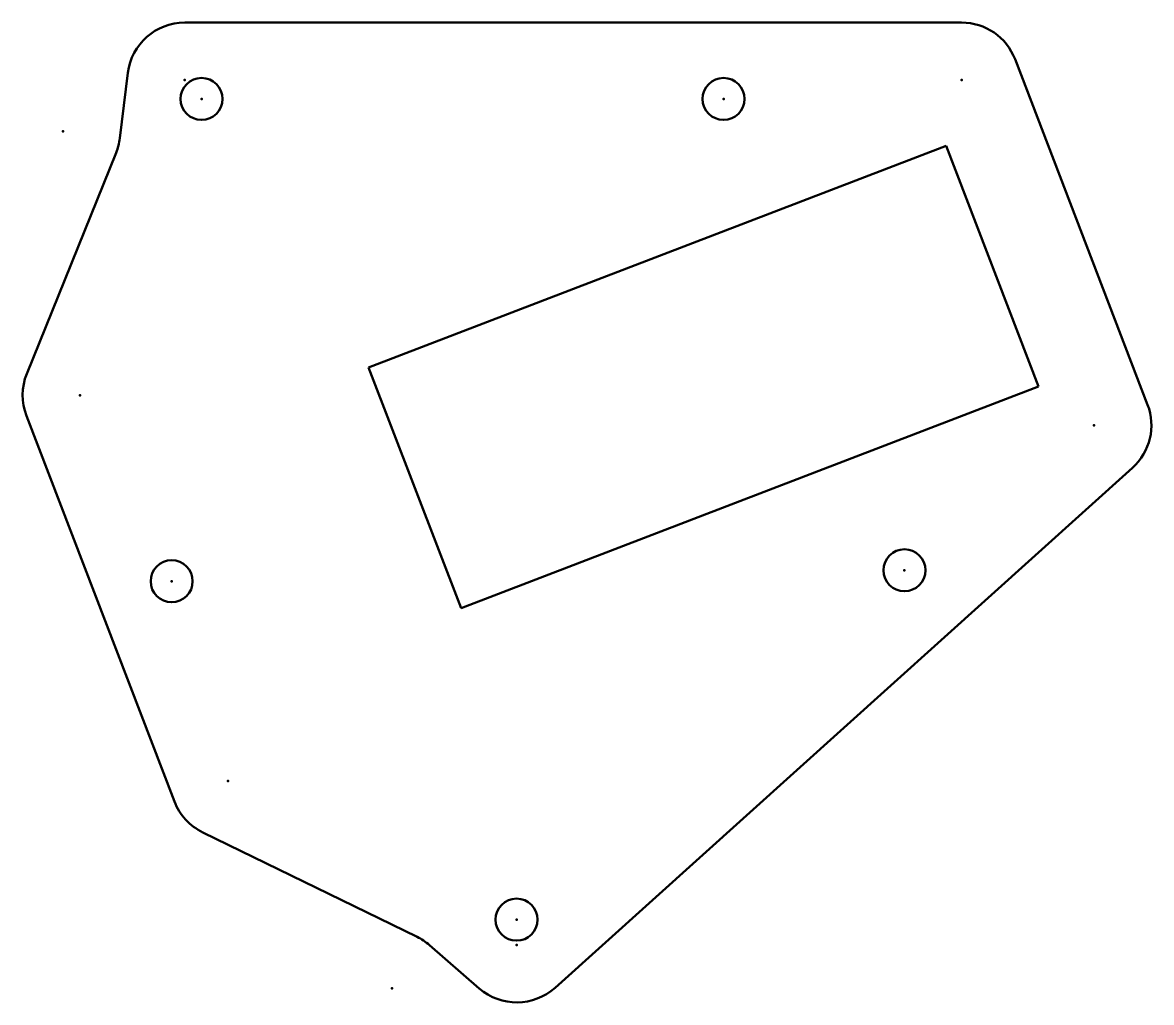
# Model space of a CAD drawing. Header units: millimetres. Extents: x -0.2 to 58.9, y -30.7 to 20.6.
import ezdxf

# ---------------------------------------------------------------- set-up
doc = ezdxf.new("R2010")
doc.units = ezdxf.units.MM
for name, color, linetype, lineweight in [('IV_ARC_CENTERS', 7, 'Continuous', 50), ('IV_INTERIOR_PROFILES', 7, 'Continuous', 50), ('IV_OUTER_PROFILE', 7, 'Continuous', 50)]:
    doc.layers.add(name, color=color, linetype=linetype, lineweight=lineweight)

msp = doc.modelspace()

# ---------------------------------------------------------------- linework, layer by layer
at = {"layer": 'IV_ARC_CENTERS'}
for p in [(8.292, 17.596), (48.992, 17.596), (9.176, 16.596), (36.522, 16.596), (1.916, 14.902), (2.801, 1.075), (55.936, -0.493), (46, -8.094), (7.611, -8.666), (10.555, -19.124), (25.678, -26.392), (25.69, -27.727), (19.149, -29.992)]:
    msp.add_point(p, dxfattribs=at)
at = {"layer": 'IV_INTERIOR_PROFILES'}
for p, q in [((17.93, 2.525), (48.178, 14.136)), ((48.178, 14.136), (53.016, 1.533)), ((22.768, -10.078), (17.93, 2.525)), ((53.016, 1.533), (22.768, -10.078))]:
    msp.add_line(p, q, dxfattribs=at)
for centre in [(9.176, 16.596), (36.522, 16.596), (46, -8.094), (7.611, -8.666), (25.678, -26.392)]:
    msp.add_circle(centre, 1.1, dxfattribs=at)
at = {"layer": 'IV_OUTER_PROFILE'}
for p, q in [((48.992, 20.596), (8.292, 20.596)), ((58.737, 0.582), (51.793, 18.671)), ((5.314, 17.961), (4.894, 14.536)), ((4.697, 13.778), (0.019, 2.199)), ((0, 0), (7.754, -20.199)), ((27.697, -29.957), (57.944, -2.723)), ((9.239, -21.821), (20.464, -27.295)), ((21.117, -27.728), (23.722, -29.992))]:
    msp.add_line(p, q, dxfattribs=at)
for centre, start, end in [((8.292, 17.596), 90, 173), ((48.992, 17.596), 21, 90), ((1.916, 14.902), 338, 353), ((2.801, 1.075), 158, 201), ((55.936, -0.493), 312, 21), ((10.555, -19.124), 201, 244), ((19.149, -29.992), 49, 64), ((25.69, -27.727), 229, 312)]:
    msp.add_arc(centre, 3, start, end, dxfattribs=at)

doc.saveas('drawing.dxf')
